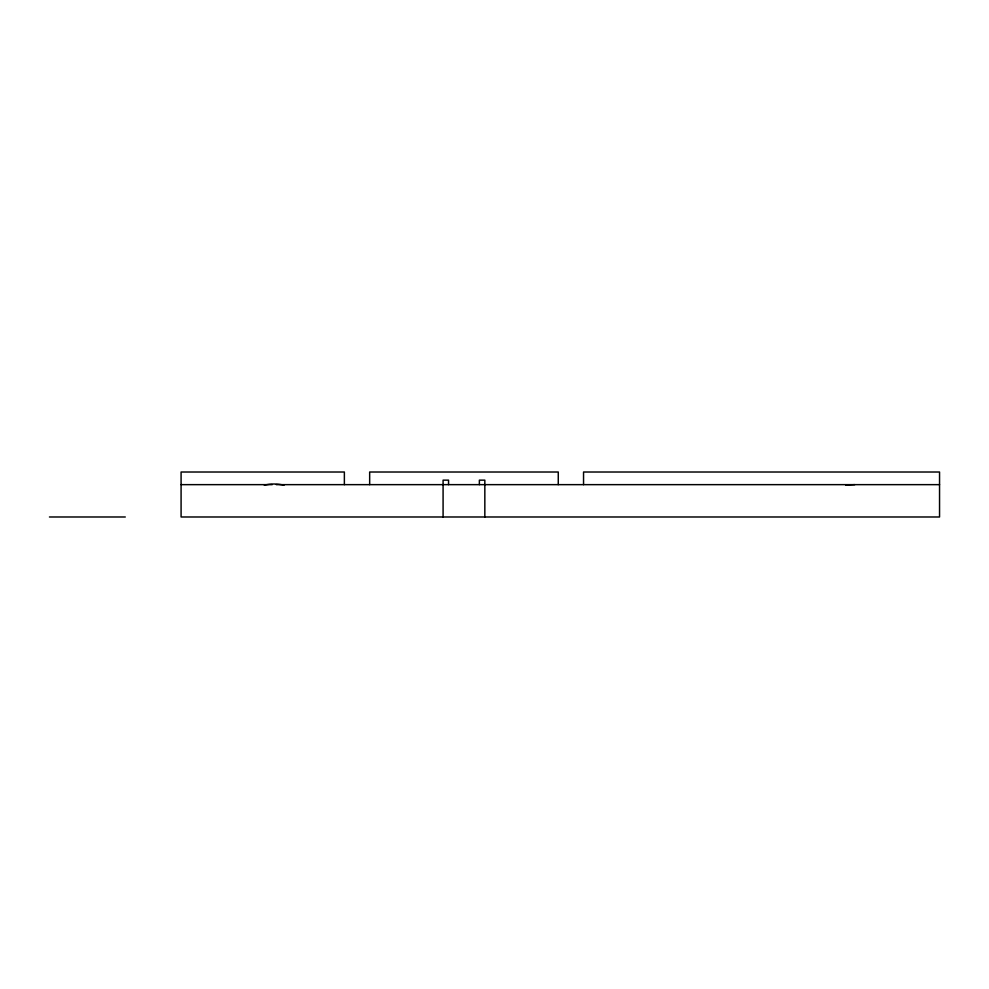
<?xml version="1.0" encoding="UTF-8"?>
<svg xmlns="http://www.w3.org/2000/svg" width="989" height="989" viewBox="0 0 989 989"><rect width="100%" height="100%" fill="white"/><g stroke="black" fill="none" stroke-linecap="round" stroke-linejoin="round"><path stroke-width="1.48" d="M845.706 485.067L854.78 484.647M181.086 484.647L272.222 484.647M276.265 484.647L939.55 484.647M49.45 516.987L125.294 516.987M583.547 484.647L583.547 472.013L939.55 472.013L939.55 516.987L181.086 516.987L181.086 472.013L344.37 472.013L344.37 484.647M558.266 484.647L558.266 472.013L369.663 472.013L369.663 484.647M484.833 516.987L484.833 480.147L479.368 480.147L479.368 484.647M448.549 484.647L448.549 480.147L443.084 480.147L443.084 516.987M264.323 485.216A263.074 263.074 0 0 0 266.795 484.647A41.031 41.031 0 0 1 281.259 484.647A529.041 529.041 0 0 0 284.115 485.104"/></g></svg>
